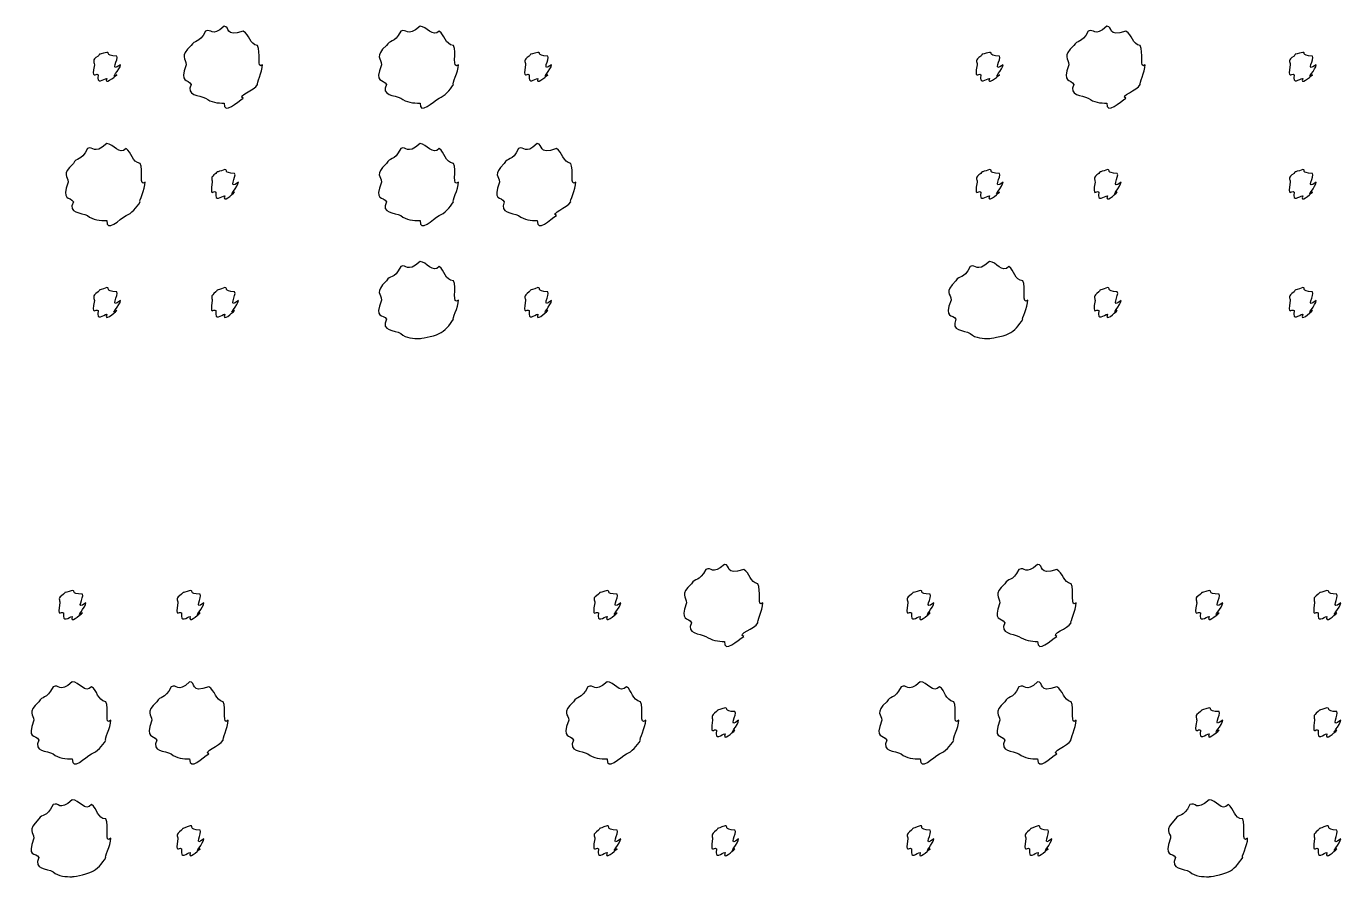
# Model space of a CAD drawing. Header units: millimetres. Extents: x -178 to -32, y 41 to 266.
# Drawn here: x -159.43 to -147.75, y 210.85 to 218.41 of the extents above; entities that cross this region are included whole.
import ezdxf

# ---------------------------------------------------------------- set-up
doc = ezdxf.new("R2010")
doc.units = ezdxf.units.MM
doc.layers.get('0').update_dxf_attribs({"linetype": 'CONTINUOUS'})

msp = doc.modelspace()

# ---------------------------------------------------------------- linework, layer by layer
at = {"color": 0}
for p, q in [((-157.672, 218.408), (-157.672, 218.408)), ((-155.931, 218.408), (-155.931, 218.408)), ((-149.83, 218.408), (-149.83, 218.408)), ((-158.714, 218.176), (-158.714, 218.176)), ((-154.884, 218.176), (-154.884, 218.176)), ((-150.871, 218.176), (-150.871, 218.176)), ((-148.089, 218.176), (-148.089, 218.176)), ((-158.714, 217.366), (-158.714, 217.366)), ((-155.931, 217.366), (-155.931, 217.366)), ((-154.89, 217.366), (-154.89, 217.366)), ((-157.666, 217.135), (-157.666, 217.135)), ((-150.871, 217.135), (-150.871, 217.135)), ((-149.824, 217.135), (-149.824, 217.135)), ((-148.089, 217.135), (-148.089, 217.135)), ((-155.931, 216.319), (-155.931, 216.319)), ((-150.871, 216.319), (-150.871, 216.319)), ((-158.714, 216.087), (-158.714, 216.087)), ((-157.666, 216.087), (-157.666, 216.087)), ((-154.884, 216.087), (-154.884, 216.087)), ((-149.824, 216.087), (-149.824, 216.087)), ((-148.089, 216.087), (-148.089, 216.087)), ((-153.227, 213.628), (-153.227, 213.628)), ((-150.444, 213.628), (-150.444, 213.628)), ((-159.02, 213.396), (-159.02, 213.396)), ((-157.972, 213.396), (-157.972, 213.396)), ((-154.268, 213.396), (-154.268, 213.396)), ((-151.486, 213.396), (-151.486, 213.396)), ((-148.92, 213.396), (-148.92, 213.396)), ((-147.873, 213.396), (-147.873, 213.396)), ((-159.02, 212.586), (-159.02, 212.586)), ((-157.978, 212.586), (-157.978, 212.586)), ((-154.268, 212.586), (-154.268, 212.586)), ((-151.486, 212.586), (-151.486, 212.586)), ((-150.444, 212.586), (-150.444, 212.586)), ((-153.221, 212.354), (-153.221, 212.354)), ((-148.92, 212.354), (-148.92, 212.354)), ((-147.873, 212.354), (-147.873, 212.354)), ((-159.02, 211.539), (-159.02, 211.539)), ((-148.92, 211.539), (-148.92, 211.539)), ((-157.972, 211.307), (-157.972, 211.307)), ((-154.268, 211.307), (-154.268, 211.307)), ((-153.221, 211.307), (-153.221, 211.307)), ((-151.486, 211.307), (-151.486, 211.307)), ((-150.439, 211.307), (-150.439, 211.307)), ((-147.873, 211.307), (-147.873, 211.307))]:
    msp.add_line(p, q, dxfattribs=at)
for points in [[(-157.672, 218.408), (-157.785, 218.306), (-157.782, 218.393), (-157.837, 218.364)], [(-157.501, 218.364), (-157.672, 218.306), (-157.613, 218.408), (-157.672, 218.408)], [(-155.931, 218.408), (-156.054, 218.306), (-156.047, 218.393), (-156.102, 218.364)], [(-155.761, 218.364), (-155.818, 218.306), (-155.872, 218.408), (-155.931, 218.408)], [(-149.83, 218.408), (-149.943, 218.306), (-149.94, 218.393), (-149.995, 218.364)], [(-149.659, 218.364), (-149.83, 218.306), (-149.77, 218.408), (-149.83, 218.408)], [(-157.837, 218.364), (-157.895, 218.248), (-157.934, 218.292), (-157.964, 218.237)], [(-157.374, 218.237), (-157.443, 218.248), (-157.446, 218.333), (-157.501, 218.364)], [(-156.102, 218.364), (-156.164, 218.248), (-156.199, 218.292), (-156.229, 218.237)], [(-155.634, 218.237), (-155.712, 218.248), (-155.708, 218.333), (-155.761, 218.364)], [(-149.995, 218.364), (-150.053, 218.248), (-150.091, 218.292), (-150.122, 218.237)], [(-149.532, 218.237), (-149.601, 218.248), (-149.604, 218.333), (-149.659, 218.364)], [(-158.714, 218.176), (-158.808, 218.152), (-158.769, 218.166), (-158.791, 218.143)], [(-158.625, 218.143), (-158.741, 218.152), (-158.677, 218.176), (-158.714, 218.176)], [(-157.964, 218.237), (-158.072, 218.138), (-158.008, 218.124), (-158.008, 218.066)], [(-157.33, 218.066), (-157.385, 218.019), (-157.344, 218.182), (-157.374, 218.237)], [(-156.229, 218.237), (-156.341, 218.138), (-156.273, 218.124), (-156.273, 218.066)], [(-155.59, 218.066), (-155.65, 218.019), (-155.604, 218.182), (-155.634, 218.237)], [(-154.884, 218.176), (-154.974, 218.152), (-154.939, 218.166), (-154.961, 218.143)], [(-154.796, 218.143), (-154.908, 218.152), (-154.847, 218.176), (-154.884, 218.176)], [(-150.871, 218.176), (-150.965, 218.152), (-150.926, 218.166), (-150.948, 218.143)], [(-150.783, 218.143), (-150.899, 218.152), (-150.834, 218.176), (-150.871, 218.176)], [(-150.122, 218.237), (-150.229, 218.138), (-150.166, 218.124), (-150.166, 218.066)], [(-149.488, 218.066), (-149.543, 218.019), (-149.502, 218.182), (-149.532, 218.237)], [(-148.089, 218.176), (-148.183, 218.152), (-148.144, 218.166), (-148.166, 218.143)], [(-148.001, 218.143), (-148.117, 218.152), (-148.052, 218.176), (-148.089, 218.176)], [(-158.791, 218.143), (-158.852, 218.108), (-158.824, 218.095), (-158.824, 218.066)], [(-158.824, 218.066), (-158.852, 217.924), (-158.813, 218), (-158.791, 217.978)], [(-158.592, 218.066), (-158.697, 217.991), (-158.604, 218.121), (-158.625, 218.143)], [(-158.625, 217.978), (-158.697, 217.924), (-158.592, 218.029), (-158.592, 218.066)], [(-158.008, 218.066), (-158.072, 217.898), (-157.993, 217.945), (-157.964, 217.89)], [(-157.374, 217.89), (-157.385, 217.898), (-157.33, 218.003), (-157.33, 218.066)], [(-156.273, 218.066), (-156.341, 217.898), (-156.258, 217.945), (-156.229, 217.89)], [(-155.634, 217.89), (-155.65, 217.898), (-155.59, 218.003), (-155.59, 218.066)], [(-154.961, 218.143), (-155.018, 218.108), (-154.994, 218.095), (-154.994, 218.066)], [(-154.994, 218.066), (-155.018, 217.924), (-154.983, 218), (-154.961, 217.978)], [(-154.763, 218.066), (-154.863, 217.991), (-154.774, 218.121), (-154.796, 218.143)], [(-154.796, 217.978), (-154.863, 217.924), (-154.763, 218.029), (-154.763, 218.066)], [(-150.948, 218.143), (-151.009, 218.108), (-150.981, 218.095), (-150.981, 218.066)], [(-150.981, 218.066), (-151.009, 217.924), (-150.971, 218), (-150.948, 217.978)], [(-150.75, 218.066), (-150.855, 217.991), (-150.761, 218.121), (-150.783, 218.143)], [(-150.783, 217.978), (-150.855, 217.924), (-150.75, 218.029), (-150.75, 218.066)], [(-150.166, 218.066), (-150.229, 217.898), (-150.151, 217.945), (-150.122, 217.89)], [(-149.532, 217.89), (-149.543, 217.898), (-149.488, 218.003), (-149.488, 218.066)], [(-148.166, 218.143), (-148.227, 218.108), (-148.199, 218.095), (-148.199, 218.066)], [(-148.199, 218.066), (-148.227, 217.924), (-148.188, 218), (-148.166, 217.978)], [(-147.968, 218.066), (-148.072, 217.991), (-147.979, 218.121), (-148.001, 218.143)], [(-148.001, 217.978), (-148.072, 217.924), (-147.968, 218.029), (-147.968, 218.066)], [(-158.791, 217.978), (-158.808, 217.88), (-158.743, 217.945), (-158.714, 217.945)], [(-158.714, 217.945), (-158.741, 217.88), (-158.648, 217.956), (-158.625, 217.978)], [(-154.961, 217.978), (-154.974, 217.88), (-154.913, 217.945), (-154.884, 217.945)], [(-154.884, 217.945), (-154.908, 217.88), (-154.818, 217.956), (-154.796, 217.978)], [(-150.948, 217.978), (-150.965, 217.88), (-150.9, 217.945), (-150.871, 217.945)], [(-150.871, 217.945), (-150.899, 217.88), (-150.805, 217.956), (-150.783, 217.978)], [(-148.166, 217.978), (-148.183, 217.88), (-148.118, 217.945), (-148.089, 217.945)], [(-148.089, 217.945), (-148.117, 217.88), (-148.023, 217.956), (-148.001, 217.978)], [(-157.964, 217.89), (-158.014, 217.792), (-157.892, 217.798), (-157.837, 217.769)], [(-157.501, 217.769), (-157.562, 217.792), (-157.403, 217.837), (-157.374, 217.89)], [(-156.229, 217.89), (-156.282, 217.792), (-156.157, 217.798), (-156.102, 217.769)], [(-155.761, 217.769), (-155.712, 217.792), (-155.667, 217.837), (-155.634, 217.89)], [(-150.122, 217.89), (-150.171, 217.792), (-150.05, 217.798), (-149.995, 217.769)], [(-149.659, 217.769), (-149.719, 217.792), (-149.561, 217.837), (-149.532, 217.89)], [(-157.837, 217.769), (-157.785, 217.733), (-157.727, 217.725), (-157.672, 217.725)], [(-157.672, 217.725), (-157.672, 217.616), (-157.556, 217.738), (-157.501, 217.769)], [(-156.102, 217.769), (-156.054, 217.733), (-155.99, 217.725), (-155.931, 217.725)], [(-155.931, 217.725), (-155.937, 217.616), (-155.816, 217.738), (-155.761, 217.769)], [(-149.995, 217.769), (-149.943, 217.733), (-149.885, 217.725), (-149.83, 217.725)], [(-149.83, 217.725), (-149.83, 217.616), (-149.714, 217.738), (-149.659, 217.769)], [(-158.714, 217.366), (-158.836, 217.259), (-158.829, 217.351), (-158.885, 217.322)], [(-158.543, 217.322), (-158.601, 217.259), (-158.654, 217.366), (-158.714, 217.366)], [(-155.931, 217.366), (-156.054, 217.259), (-156.047, 217.351), (-156.102, 217.322)], [(-155.761, 217.322), (-155.818, 217.259), (-155.872, 217.366), (-155.931, 217.366)], [(-154.89, 217.366), (-155.003, 217.259), (-155, 217.351), (-155.055, 217.322)], [(-154.719, 217.322), (-154.89, 217.259), (-154.83, 217.366), (-154.89, 217.366)], [(-158.885, 217.322), (-158.947, 217.201), (-158.981, 217.248), (-159.011, 217.19)], [(-158.416, 217.19), (-158.495, 217.201), (-158.49, 217.292), (-158.543, 217.322)], [(-156.102, 217.322), (-156.164, 217.201), (-156.199, 217.248), (-156.229, 217.19)], [(-155.634, 217.19), (-155.712, 217.201), (-155.708, 217.292), (-155.761, 217.322)], [(-155.055, 217.322), (-155.113, 217.201), (-155.152, 217.248), (-155.182, 217.19)], [(-154.592, 217.19), (-154.661, 217.201), (-154.664, 217.292), (-154.719, 217.322)], [(-159.011, 217.19), (-159.123, 217.086), (-159.056, 217.08), (-159.056, 217.025)], [(-158.372, 217.025), (-158.433, 216.969), (-158.386, 217.135), (-158.416, 217.19)], [(-157.744, 217.102), (-157.8, 217.06), (-157.777, 217.054), (-157.777, 217.025)], [(-157.666, 217.135), (-157.756, 217.104), (-157.722, 217.124), (-157.744, 217.102)], [(-157.578, 217.102), (-157.69, 217.104), (-157.629, 217.135), (-157.666, 217.135)], [(-157.545, 217.025), (-157.646, 216.943), (-157.556, 217.08), (-157.578, 217.102)], [(-156.229, 217.19), (-156.341, 217.086), (-156.273, 217.08), (-156.273, 217.025)], [(-155.59, 217.025), (-155.65, 216.969), (-155.604, 217.135), (-155.634, 217.19)], [(-155.182, 217.19), (-155.289, 217.086), (-155.226, 217.08), (-155.226, 217.025)], [(-154.548, 217.025), (-154.603, 216.969), (-154.562, 217.135), (-154.592, 217.19)], [(-150.948, 217.102), (-151.009, 217.06), (-150.981, 217.054), (-150.981, 217.025)], [(-150.871, 217.135), (-150.965, 217.104), (-150.926, 217.124), (-150.948, 217.102)], [(-150.783, 217.102), (-150.899, 217.104), (-150.834, 217.135), (-150.871, 217.135)], [(-150.75, 217.025), (-150.855, 216.943), (-150.761, 217.08), (-150.783, 217.102)], [(-149.901, 217.102), (-149.958, 217.06), (-149.934, 217.054), (-149.934, 217.025)], [(-149.824, 217.135), (-149.914, 217.104), (-149.879, 217.124), (-149.901, 217.102)], [(-149.736, 217.102), (-149.847, 217.104), (-149.787, 217.135), (-149.824, 217.135)], [(-149.703, 217.025), (-149.803, 216.943), (-149.714, 217.08), (-149.736, 217.102)], [(-148.166, 217.102), (-148.227, 217.06), (-148.199, 217.054), (-148.199, 217.025)], [(-148.089, 217.135), (-148.183, 217.104), (-148.144, 217.124), (-148.166, 217.102)], [(-148.001, 217.102), (-148.117, 217.104), (-148.052, 217.135), (-148.089, 217.135)], [(-147.968, 217.025), (-148.072, 216.943), (-147.979, 217.08), (-148.001, 217.102)], [(-159.056, 217.025), (-159.123, 216.851), (-159.04, 216.903), (-159.011, 216.848)], [(-158.416, 216.848), (-158.433, 216.851), (-158.372, 216.961), (-158.372, 217.025)], [(-157.777, 217.025), (-157.8, 216.877), (-157.766, 216.958), (-157.744, 216.936)], [(-157.578, 216.936), (-157.646, 216.877), (-157.545, 216.987), (-157.545, 217.025)], [(-156.273, 217.025), (-156.341, 216.851), (-156.258, 216.903), (-156.229, 216.848)], [(-155.634, 216.848), (-155.65, 216.851), (-155.59, 216.961), (-155.59, 217.025)], [(-155.226, 217.025), (-155.289, 216.851), (-155.211, 216.903), (-155.182, 216.848)], [(-154.592, 216.848), (-154.603, 216.851), (-154.548, 216.961), (-154.548, 217.025)], [(-150.981, 217.025), (-151.009, 216.877), (-150.971, 216.958), (-150.948, 216.936)], [(-150.783, 216.936), (-150.855, 216.877), (-150.75, 216.987), (-150.75, 217.025)], [(-149.934, 217.025), (-149.958, 216.877), (-149.923, 216.958), (-149.901, 216.936)], [(-149.736, 216.936), (-149.803, 216.877), (-149.703, 216.987), (-149.703, 217.025)], [(-148.199, 217.025), (-148.227, 216.877), (-148.188, 216.958), (-148.166, 216.936)], [(-148.001, 216.936), (-148.072, 216.877), (-147.968, 216.987), (-147.968, 217.025)], [(-157.744, 216.936), (-157.756, 216.833), (-157.695, 216.903), (-157.666, 216.903)], [(-157.666, 216.903), (-157.69, 216.833), (-157.6, 216.914), (-157.578, 216.936)], [(-150.948, 216.936), (-150.965, 216.833), (-150.9, 216.903), (-150.871, 216.903)], [(-150.871, 216.903), (-150.899, 216.833), (-150.805, 216.914), (-150.783, 216.936)], [(-149.901, 216.936), (-149.914, 216.833), (-149.853, 216.903), (-149.824, 216.903)], [(-149.824, 216.903), (-149.847, 216.833), (-149.758, 216.914), (-149.736, 216.936)], [(-148.166, 216.936), (-148.183, 216.833), (-148.118, 216.903), (-148.089, 216.903)], [(-148.089, 216.903), (-148.117, 216.833), (-148.023, 216.914), (-148.001, 216.936)], [(-159.011, 216.848), (-159.064, 216.745), (-158.94, 216.756), (-158.885, 216.727)], [(-158.543, 216.727), (-158.495, 216.745), (-158.449, 216.796), (-158.416, 216.848)], [(-156.229, 216.848), (-156.282, 216.745), (-156.157, 216.756), (-156.102, 216.727)], [(-155.761, 216.727), (-155.712, 216.745), (-155.667, 216.796), (-155.634, 216.848)], [(-155.182, 216.848), (-155.231, 216.745), (-155.11, 216.756), (-155.055, 216.727)], [(-154.719, 216.727), (-154.779, 216.745), (-154.621, 216.796), (-154.592, 216.848)], [(-158.885, 216.727), (-158.836, 216.686), (-158.772, 216.683), (-158.714, 216.683)], [(-158.714, 216.683), (-158.719, 216.569), (-158.598, 216.697), (-158.543, 216.727)], [(-156.102, 216.727), (-156.054, 216.686), (-155.99, 216.683), (-155.931, 216.683)], [(-155.931, 216.683), (-155.937, 216.569), (-155.816, 216.697), (-155.761, 216.727)], [(-155.055, 216.727), (-155.003, 216.686), (-154.945, 216.683), (-154.89, 216.683)], [(-154.89, 216.683), (-154.89, 216.569), (-154.774, 216.697), (-154.719, 216.727)], [(-155.931, 216.319), (-156.054, 216.209), (-156.047, 216.304), (-156.102, 216.275)], [(-155.761, 216.275), (-155.818, 216.209), (-155.872, 216.319), (-155.931, 216.319)], [(-150.871, 216.319), (-150.994, 216.209), (-150.987, 216.304), (-151.042, 216.275)], [(-150.7, 216.275), (-150.758, 216.209), (-150.812, 216.319), (-150.871, 216.319)], [(-156.102, 216.275), (-156.164, 216.149), (-156.199, 216.203), (-156.229, 216.148)], [(-155.634, 216.148), (-155.712, 216.149), (-155.708, 216.245), (-155.761, 216.275)], [(-151.042, 216.275), (-151.104, 216.149), (-151.139, 216.203), (-151.169, 216.148)], [(-150.574, 216.148), (-150.652, 216.149), (-150.648, 216.245), (-150.7, 216.275)], [(-158.791, 216.049), (-158.852, 216.006), (-158.824, 216.001), (-158.824, 215.972)], [(-158.714, 216.087), (-158.808, 216.055), (-158.769, 216.074), (-158.791, 216.049)], [(-158.625, 216.049), (-158.741, 216.055), (-158.677, 216.087), (-158.714, 216.087)], [(-158.592, 215.972), (-158.697, 215.889), (-158.604, 216.027), (-158.625, 216.049)], [(-157.744, 216.049), (-157.8, 216.006), (-157.777, 216.001), (-157.777, 215.972)], [(-157.666, 216.087), (-157.756, 216.055), (-157.722, 216.074), (-157.744, 216.049)], [(-157.578, 216.049), (-157.69, 216.055), (-157.629, 216.087), (-157.666, 216.087)], [(-157.545, 215.972), (-157.646, 215.889), (-157.556, 216.027), (-157.578, 216.049)], [(-156.229, 216.148), (-156.341, 216.039), (-156.273, 216.035), (-156.273, 215.977)], [(-155.59, 215.977), (-155.65, 215.922), (-155.604, 216.093), (-155.634, 216.148)], [(-154.961, 216.049), (-155.018, 216.006), (-154.994, 216.001), (-154.994, 215.972)], [(-154.884, 216.087), (-154.974, 216.055), (-154.939, 216.074), (-154.961, 216.049)], [(-154.796, 216.049), (-154.908, 216.055), (-154.847, 216.087), (-154.884, 216.087)], [(-154.763, 215.972), (-154.863, 215.889), (-154.774, 216.027), (-154.796, 216.049)], [(-151.169, 216.148), (-151.281, 216.039), (-151.213, 216.035), (-151.213, 215.977)], [(-150.53, 215.977), (-150.59, 215.922), (-150.543, 216.093), (-150.574, 216.148)], [(-149.901, 216.049), (-149.958, 216.006), (-149.934, 216.001), (-149.934, 215.972)], [(-149.824, 216.087), (-149.914, 216.055), (-149.879, 216.074), (-149.901, 216.049)], [(-149.736, 216.049), (-149.847, 216.055), (-149.787, 216.087), (-149.824, 216.087)], [(-149.703, 215.972), (-149.803, 215.889), (-149.714, 216.027), (-149.736, 216.049)], [(-148.166, 216.049), (-148.227, 216.006), (-148.199, 216.001), (-148.199, 215.972)], [(-148.089, 216.087), (-148.183, 216.055), (-148.144, 216.074), (-148.166, 216.049)], [(-148.001, 216.049), (-148.117, 216.055), (-148.052, 216.087), (-148.089, 216.087)], [(-147.968, 215.972), (-148.072, 215.889), (-147.979, 216.027), (-148.001, 216.049)], [(-158.824, 215.972), (-158.852, 215.826), (-158.813, 215.908), (-158.791, 215.883)], [(-158.625, 215.883), (-158.697, 215.826), (-158.592, 215.938), (-158.592, 215.972)], [(-157.777, 215.972), (-157.8, 215.826), (-157.766, 215.908), (-157.744, 215.883)], [(-157.578, 215.883), (-157.646, 215.826), (-157.545, 215.938), (-157.545, 215.972)], [(-156.273, 215.977), (-156.341, 215.801), (-156.258, 215.857), (-156.229, 215.806)], [(-155.634, 215.806), (-155.65, 215.801), (-155.59, 215.914), (-155.59, 215.977)], [(-154.994, 215.972), (-155.018, 215.826), (-154.983, 215.908), (-154.961, 215.883)], [(-154.796, 215.883), (-154.863, 215.826), (-154.763, 215.938), (-154.763, 215.972)], [(-151.213, 215.977), (-151.281, 215.801), (-151.198, 215.857), (-151.169, 215.806)], [(-150.574, 215.806), (-150.59, 215.801), (-150.53, 215.914), (-150.53, 215.977)], [(-149.934, 215.972), (-149.958, 215.826), (-149.923, 215.908), (-149.901, 215.883)], [(-149.736, 215.883), (-149.803, 215.826), (-149.703, 215.938), (-149.703, 215.972)], [(-148.199, 215.972), (-148.227, 215.826), (-148.188, 215.908), (-148.166, 215.883)], [(-148.001, 215.883), (-148.072, 215.826), (-147.968, 215.938), (-147.968, 215.972)], [(-158.791, 215.883), (-158.808, 215.779), (-158.743, 215.85), (-158.714, 215.85)], [(-158.714, 215.85), (-158.741, 215.779), (-158.648, 215.862), (-158.625, 215.883)], [(-157.744, 215.883), (-157.756, 215.779), (-157.695, 215.85), (-157.666, 215.85)], [(-157.666, 215.85), (-157.69, 215.779), (-157.6, 215.862), (-157.578, 215.883)], [(-154.961, 215.883), (-154.974, 215.779), (-154.913, 215.85), (-154.884, 215.85)], [(-154.884, 215.85), (-154.908, 215.779), (-154.818, 215.862), (-154.796, 215.883)], [(-149.901, 215.883), (-149.914, 215.779), (-149.853, 215.85), (-149.824, 215.85)], [(-149.824, 215.85), (-149.847, 215.779), (-149.758, 215.862), (-149.736, 215.883)], [(-148.166, 215.883), (-148.183, 215.779), (-148.118, 215.85), (-148.089, 215.85)], [(-148.089, 215.85), (-148.117, 215.779), (-148.023, 215.862), (-148.001, 215.883)], [(-156.229, 215.806), (-156.282, 215.698), (-156.157, 215.713), (-156.102, 215.68)], [(-155.761, 215.68), (-155.712, 215.698), (-155.667, 215.754), (-155.634, 215.806)], [(-151.169, 215.806), (-151.221, 215.698), (-151.097, 215.713), (-151.042, 215.68)], [(-150.7, 215.68), (-150.652, 215.698), (-150.607, 215.754), (-150.574, 215.806)], [(-156.102, 215.68), (-156.054, 215.635), (-155.99, 215.635), (-155.931, 215.635)], [(-155.931, 215.635), (-155.937, 215.635), (-155.816, 215.649), (-155.761, 215.68)], [(-151.042, 215.68), (-150.994, 215.635), (-150.929, 215.635), (-150.871, 215.635)], [(-150.871, 215.635), (-150.877, 215.635), (-150.756, 215.649), (-150.7, 215.68)], [(-153.227, 213.628), (-153.339, 213.526), (-153.337, 213.613), (-153.392, 213.584)], [(-153.055, 213.584), (-153.227, 213.526), (-153.167, 213.628), (-153.227, 213.628)], [(-150.444, 213.628), (-150.557, 213.526), (-150.554, 213.613), (-150.61, 213.584)], [(-150.273, 213.584), (-150.444, 213.526), (-150.385, 213.628), (-150.444, 213.628)], [(-153.392, 213.584), (-153.45, 213.468), (-153.488, 213.512), (-153.519, 213.457)], [(-152.929, 213.457), (-152.998, 213.468), (-153, 213.553), (-153.055, 213.584)], [(-150.61, 213.584), (-150.668, 213.468), (-150.706, 213.512), (-150.736, 213.457)], [(-150.146, 213.457), (-150.215, 213.468), (-150.218, 213.553), (-150.273, 213.584)], [(-159.097, 213.363), (-159.157, 213.327), (-159.13, 213.315), (-159.13, 213.286)], [(-159.02, 213.396), (-159.113, 213.371), (-159.075, 213.385), (-159.097, 213.363)], [(-158.931, 213.363), (-159.047, 213.371), (-158.982, 213.396), (-159.02, 213.396)], [(-158.899, 213.286), (-159.003, 213.21), (-158.909, 213.341), (-158.931, 213.363)], [(-158.049, 213.363), (-158.106, 213.327), (-158.083, 213.315), (-158.083, 213.286)], [(-157.972, 213.396), (-158.062, 213.371), (-158.028, 213.385), (-158.049, 213.363)], [(-157.884, 213.363), (-157.996, 213.371), (-157.935, 213.396), (-157.972, 213.396)], [(-157.851, 213.286), (-157.952, 213.21), (-157.862, 213.341), (-157.884, 213.363)], [(-154.345, 213.363), (-154.406, 213.327), (-154.378, 213.315), (-154.378, 213.286)], [(-154.268, 213.396), (-154.362, 213.371), (-154.323, 213.385), (-154.345, 213.363)], [(-154.18, 213.363), (-154.296, 213.371), (-154.231, 213.396), (-154.268, 213.396)], [(-154.147, 213.286), (-154.252, 213.21), (-154.158, 213.341), (-154.18, 213.363)], [(-153.519, 213.457), (-153.626, 213.358), (-153.563, 213.344), (-153.563, 213.286)], [(-152.885, 213.286), (-152.94, 213.239), (-152.898, 213.402), (-152.929, 213.457)], [(-151.563, 213.363), (-151.624, 213.327), (-151.596, 213.315), (-151.596, 213.286)], [(-151.486, 213.396), (-151.58, 213.371), (-151.541, 213.385), (-151.563, 213.363)], [(-151.398, 213.363), (-151.513, 213.371), (-151.449, 213.396), (-151.486, 213.396)], [(-151.365, 213.286), (-151.469, 213.21), (-151.376, 213.341), (-151.398, 213.363)], [(-150.736, 213.457), (-150.844, 213.358), (-150.78, 213.344), (-150.78, 213.286)], [(-150.102, 213.286), (-150.157, 213.239), (-150.116, 213.402), (-150.146, 213.457)], [(-148.997, 213.363), (-149.058, 213.327), (-149.03, 213.315), (-149.03, 213.286)], [(-148.92, 213.396), (-149.014, 213.371), (-148.975, 213.385), (-148.997, 213.363)], [(-148.832, 213.363), (-148.948, 213.371), (-148.883, 213.396), (-148.92, 213.396)], [(-148.799, 213.286), (-148.904, 213.21), (-148.81, 213.341), (-148.832, 213.363)], [(-147.95, 213.363), (-148.007, 213.327), (-147.983, 213.315), (-147.983, 213.286)], [(-147.873, 213.396), (-147.962, 213.371), (-147.928, 213.385), (-147.95, 213.363)], [(-147.785, 213.363), (-147.896, 213.371), (-147.835, 213.396), (-147.873, 213.396)], [(-147.751, 213.286), (-147.852, 213.21), (-147.762, 213.341), (-147.785, 213.363)], [(-159.13, 213.286), (-159.157, 213.144), (-159.119, 213.22), (-159.097, 213.198)], [(-158.931, 213.198), (-159.003, 213.144), (-158.899, 213.249), (-158.899, 213.286)], [(-158.083, 213.286), (-158.106, 213.144), (-158.072, 213.22), (-158.049, 213.198)], [(-157.884, 213.198), (-157.952, 213.144), (-157.851, 213.249), (-157.851, 213.286)], [(-154.378, 213.286), (-154.406, 213.144), (-154.367, 213.22), (-154.345, 213.198)], [(-154.18, 213.198), (-154.252, 213.144), (-154.147, 213.249), (-154.147, 213.286)], [(-153.563, 213.286), (-153.626, 213.118), (-153.548, 213.165), (-153.519, 213.11)], [(-152.929, 213.11), (-152.94, 213.118), (-152.885, 213.222), (-152.885, 213.286)], [(-151.596, 213.286), (-151.624, 213.144), (-151.585, 213.22), (-151.563, 213.198)], [(-151.398, 213.198), (-151.469, 213.144), (-151.365, 213.249), (-151.365, 213.286)], [(-150.78, 213.286), (-150.844, 213.118), (-150.765, 213.165), (-150.736, 213.11)], [(-150.146, 213.11), (-150.157, 213.118), (-150.102, 213.222), (-150.102, 213.286)], [(-149.03, 213.286), (-149.058, 213.144), (-149.019, 213.22), (-148.997, 213.198)], [(-148.832, 213.198), (-148.904, 213.144), (-148.799, 213.249), (-148.799, 213.286)], [(-147.983, 213.286), (-148.007, 213.144), (-147.972, 213.22), (-147.95, 213.198)], [(-147.785, 213.198), (-147.852, 213.144), (-147.751, 213.249), (-147.751, 213.286)], [(-159.097, 213.198), (-159.113, 213.1), (-159.048, 213.165), (-159.02, 213.165)], [(-159.02, 213.165), (-159.047, 213.1), (-158.954, 213.175), (-158.931, 213.198)], [(-158.049, 213.198), (-158.062, 213.1), (-158.001, 213.165), (-157.972, 213.165)], [(-157.972, 213.165), (-157.996, 213.1), (-157.906, 213.175), (-157.884, 213.198)], [(-154.345, 213.198), (-154.362, 213.1), (-154.297, 213.165), (-154.268, 213.165)], [(-154.268, 213.165), (-154.296, 213.1), (-154.202, 213.175), (-154.18, 213.198)], [(-151.563, 213.198), (-151.58, 213.1), (-151.515, 213.165), (-151.486, 213.165)], [(-151.486, 213.165), (-151.513, 213.1), (-151.42, 213.175), (-151.398, 213.198)], [(-148.997, 213.198), (-149.014, 213.1), (-148.949, 213.165), (-148.92, 213.165)], [(-148.92, 213.165), (-148.948, 213.1), (-148.854, 213.175), (-148.832, 213.198)], [(-147.95, 213.198), (-147.962, 213.1), (-147.902, 213.165), (-147.873, 213.165)], [(-147.873, 213.165), (-147.896, 213.1), (-147.806, 213.175), (-147.785, 213.198)], [(-153.519, 213.11), (-153.568, 213.012), (-153.447, 213.017), (-153.392, 212.988)], [(-153.055, 212.988), (-153.116, 213.012), (-152.958, 213.057), (-152.929, 213.11)], [(-150.736, 213.11), (-150.786, 213.012), (-150.665, 213.017), (-150.61, 212.988)], [(-150.273, 212.988), (-150.334, 213.012), (-150.175, 213.057), (-150.146, 213.11)], [(-153.392, 212.988), (-153.339, 212.953), (-153.282, 212.944), (-153.227, 212.944)], [(-153.227, 212.944), (-153.227, 212.835), (-153.11, 212.958), (-153.055, 212.988)], [(-150.61, 212.988), (-150.557, 212.953), (-150.499, 212.944), (-150.444, 212.944)], [(-150.444, 212.944), (-150.444, 212.835), (-150.328, 212.958), (-150.273, 212.988)], [(-159.191, 212.542), (-159.253, 212.421), (-159.287, 212.467), (-159.317, 212.409)], [(-159.02, 212.586), (-159.142, 212.478), (-159.136, 212.571), (-159.191, 212.542)], [(-158.849, 212.542), (-158.907, 212.478), (-158.96, 212.586), (-159.02, 212.586)], [(-158.722, 212.409), (-158.8, 212.421), (-158.797, 212.512), (-158.849, 212.542)], [(-158.143, 212.542), (-158.201, 212.421), (-158.24, 212.467), (-158.27, 212.409)], [(-157.978, 212.586), (-158.091, 212.478), (-158.088, 212.571), (-158.143, 212.542)], [(-157.807, 212.542), (-157.978, 212.478), (-157.919, 212.586), (-157.978, 212.586)], [(-157.68, 212.409), (-157.749, 212.421), (-157.752, 212.512), (-157.807, 212.542)], [(-154.439, 212.542), (-154.501, 212.421), (-154.535, 212.467), (-154.566, 212.409)], [(-154.268, 212.586), (-154.391, 212.478), (-154.384, 212.571), (-154.439, 212.542)], [(-154.097, 212.542), (-154.155, 212.478), (-154.209, 212.586), (-154.268, 212.586)], [(-153.971, 212.409), (-154.049, 212.421), (-154.045, 212.512), (-154.097, 212.542)], [(-151.657, 212.542), (-151.719, 212.421), (-151.753, 212.467), (-151.784, 212.409)], [(-151.486, 212.586), (-151.609, 212.478), (-151.602, 212.571), (-151.657, 212.542)], [(-151.315, 212.542), (-151.373, 212.478), (-151.427, 212.586), (-151.486, 212.586)], [(-151.188, 212.409), (-151.267, 212.421), (-151.263, 212.512), (-151.315, 212.542)], [(-150.61, 212.542), (-150.668, 212.421), (-150.706, 212.467), (-150.736, 212.409)], [(-150.444, 212.586), (-150.557, 212.478), (-150.554, 212.571), (-150.61, 212.542)], [(-150.273, 212.542), (-150.444, 212.478), (-150.385, 212.586), (-150.444, 212.586)], [(-150.146, 212.409), (-150.215, 212.421), (-150.218, 212.512), (-150.273, 212.542)], [(-159.317, 212.409), (-159.429, 212.306), (-159.361, 212.299), (-159.361, 212.244)], [(-158.678, 212.244), (-158.739, 212.189), (-158.692, 212.354), (-158.722, 212.409)], [(-158.27, 212.409), (-158.377, 212.306), (-158.314, 212.299), (-158.314, 212.244)], [(-157.636, 212.244), (-157.691, 212.189), (-157.65, 212.354), (-157.68, 212.409)], [(-154.566, 212.409), (-154.678, 212.306), (-154.61, 212.299), (-154.61, 212.244)], [(-153.926, 212.244), (-153.987, 212.189), (-153.94, 212.354), (-153.971, 212.409)], [(-153.298, 212.321), (-153.355, 212.28), (-153.331, 212.273), (-153.331, 212.244)], [(-153.221, 212.354), (-153.311, 212.324), (-153.276, 212.343), (-153.298, 212.321)], [(-153.133, 212.321), (-153.244, 212.324), (-153.184, 212.354), (-153.221, 212.354)], [(-153.1, 212.244), (-153.2, 212.163), (-153.11, 212.299), (-153.133, 212.321)], [(-151.784, 212.409), (-151.895, 212.306), (-151.828, 212.299), (-151.828, 212.244)], [(-151.144, 212.244), (-151.205, 212.189), (-151.158, 212.354), (-151.188, 212.409)], [(-150.736, 212.409), (-150.844, 212.306), (-150.78, 212.299), (-150.78, 212.244)], [(-150.102, 212.244), (-150.157, 212.189), (-150.116, 212.354), (-150.146, 212.409)], [(-148.997, 212.321), (-149.058, 212.28), (-149.03, 212.273), (-149.03, 212.244)], [(-148.92, 212.354), (-149.014, 212.324), (-148.975, 212.343), (-148.997, 212.321)], [(-148.832, 212.321), (-148.948, 212.324), (-148.883, 212.354), (-148.92, 212.354)], [(-148.799, 212.244), (-148.904, 212.163), (-148.81, 212.299), (-148.832, 212.321)], [(-147.95, 212.321), (-148.007, 212.28), (-147.983, 212.273), (-147.983, 212.244)], [(-147.873, 212.354), (-147.962, 212.324), (-147.928, 212.343), (-147.95, 212.321)], [(-147.785, 212.321), (-147.896, 212.324), (-147.835, 212.354), (-147.873, 212.354)], [(-147.751, 212.244), (-147.852, 212.163), (-147.762, 212.299), (-147.785, 212.321)], [(-159.361, 212.244), (-159.429, 212.071), (-159.346, 212.123), (-159.317, 212.068)], [(-158.722, 212.068), (-158.739, 212.071), (-158.678, 212.181), (-158.678, 212.244)], [(-158.314, 212.244), (-158.377, 212.071), (-158.299, 212.123), (-158.27, 212.068)], [(-157.68, 212.068), (-157.691, 212.071), (-157.636, 212.181), (-157.636, 212.244)], [(-154.61, 212.244), (-154.678, 212.071), (-154.595, 212.123), (-154.566, 212.068)], [(-153.971, 212.068), (-153.987, 212.071), (-153.926, 212.181), (-153.926, 212.244)], [(-153.331, 212.244), (-153.355, 212.097), (-153.32, 212.178), (-153.298, 212.156)], [(-153.133, 212.156), (-153.2, 212.097), (-153.1, 212.207), (-153.1, 212.244)], [(-151.828, 212.244), (-151.895, 212.071), (-151.813, 212.123), (-151.784, 212.068)], [(-151.188, 212.068), (-151.205, 212.071), (-151.144, 212.181), (-151.144, 212.244)], [(-150.78, 212.244), (-150.844, 212.071), (-150.765, 212.123), (-150.736, 212.068)], [(-150.146, 212.068), (-150.157, 212.071), (-150.102, 212.181), (-150.102, 212.244)], [(-149.03, 212.244), (-149.058, 212.097), (-149.019, 212.178), (-148.997, 212.156)], [(-148.832, 212.156), (-148.904, 212.097), (-148.799, 212.207), (-148.799, 212.244)], [(-147.983, 212.244), (-148.007, 212.097), (-147.972, 212.178), (-147.95, 212.156)], [(-147.785, 212.156), (-147.852, 212.097), (-147.751, 212.207), (-147.751, 212.244)], [(-153.298, 212.156), (-153.311, 212.053), (-153.25, 212.123), (-153.221, 212.123)], [(-153.221, 212.123), (-153.244, 212.053), (-153.155, 212.134), (-153.133, 212.156)], [(-148.997, 212.156), (-149.014, 212.053), (-148.949, 212.123), (-148.92, 212.123)], [(-148.92, 212.123), (-148.948, 212.053), (-148.854, 212.134), (-148.832, 212.156)], [(-147.95, 212.156), (-147.962, 212.053), (-147.902, 212.123), (-147.873, 212.123)], [(-147.873, 212.123), (-147.896, 212.053), (-147.806, 212.134), (-147.785, 212.156)], [(-159.317, 212.068), (-159.37, 211.964), (-159.246, 211.975), (-159.191, 211.946)], [(-158.849, 211.946), (-158.8, 211.964), (-158.755, 212.015), (-158.722, 212.068)], [(-158.27, 212.068), (-158.32, 211.964), (-158.198, 211.975), (-158.143, 211.946)], [(-157.807, 211.946), (-157.868, 211.964), (-157.709, 212.015), (-157.68, 212.068)], [(-154.566, 212.068), (-154.618, 211.964), (-154.494, 211.975), (-154.439, 211.946)], [(-154.097, 211.946), (-154.049, 211.964), (-154.004, 212.015), (-153.971, 212.068)], [(-151.784, 212.068), (-151.836, 211.964), (-151.712, 211.975), (-151.657, 211.946)], [(-151.315, 211.946), (-151.267, 211.964), (-151.221, 212.015), (-151.188, 212.068)], [(-150.736, 212.068), (-150.786, 211.964), (-150.665, 211.975), (-150.61, 211.946)], [(-150.273, 211.946), (-150.334, 211.964), (-150.175, 212.015), (-150.146, 212.068)], [(-159.191, 211.946), (-159.142, 211.905), (-159.077, 211.902), (-159.02, 211.902)], [(-159.02, 211.902), (-159.025, 211.788), (-158.904, 211.916), (-158.849, 211.946)], [(-158.143, 211.946), (-158.091, 211.905), (-158.033, 211.902), (-157.978, 211.902)], [(-157.978, 211.902), (-157.978, 211.788), (-157.862, 211.916), (-157.807, 211.946)], [(-154.439, 211.946), (-154.391, 211.905), (-154.326, 211.902), (-154.268, 211.902)], [(-154.268, 211.902), (-154.274, 211.788), (-154.153, 211.916), (-154.097, 211.946)], [(-151.657, 211.946), (-151.609, 211.905), (-151.544, 211.902), (-151.486, 211.902)], [(-151.486, 211.902), (-151.492, 211.788), (-151.37, 211.916), (-151.315, 211.946)], [(-150.61, 211.946), (-150.557, 211.905), (-150.499, 211.902), (-150.444, 211.902)], [(-150.444, 211.902), (-150.444, 211.788), (-150.328, 211.916), (-150.273, 211.946)], [(-159.191, 211.495), (-159.253, 211.369), (-159.287, 211.423), (-159.317, 211.368)], [(-159.02, 211.539), (-159.142, 211.428), (-159.136, 211.523), (-159.191, 211.495)], [(-158.849, 211.495), (-158.907, 211.428), (-158.96, 211.539), (-159.02, 211.539)], [(-158.722, 211.368), (-158.8, 211.369), (-158.797, 211.464), (-158.849, 211.495)], [(-149.091, 211.495), (-149.153, 211.369), (-149.187, 211.423), (-149.218, 211.368)], [(-148.92, 211.539), (-149.043, 211.428), (-149.036, 211.523), (-149.091, 211.495)], [(-148.749, 211.495), (-148.807, 211.428), (-148.861, 211.539), (-148.92, 211.539)], [(-148.622, 211.368), (-148.701, 211.369), (-148.697, 211.464), (-148.749, 211.495)], [(-159.317, 211.368), (-159.429, 211.259), (-159.361, 211.255), (-159.361, 211.197)], [(-158.678, 211.197), (-158.739, 211.142), (-158.692, 211.312), (-158.722, 211.368)], [(-158.049, 211.268), (-158.106, 211.226), (-158.083, 211.22), (-158.083, 211.191)], [(-157.972, 211.307), (-158.062, 211.274), (-158.028, 211.293), (-158.049, 211.268)], [(-157.884, 211.268), (-157.996, 211.274), (-157.935, 211.307), (-157.972, 211.307)], [(-157.851, 211.191), (-157.952, 211.109), (-157.862, 211.247), (-157.884, 211.268)], [(-154.345, 211.268), (-154.406, 211.226), (-154.378, 211.22), (-154.378, 211.191)], [(-154.268, 211.307), (-154.362, 211.274), (-154.323, 211.293), (-154.345, 211.268)], [(-154.18, 211.268), (-154.296, 211.274), (-154.231, 211.307), (-154.268, 211.307)], [(-154.147, 211.191), (-154.252, 211.109), (-154.158, 211.247), (-154.18, 211.268)], [(-153.298, 211.268), (-153.355, 211.226), (-153.331, 211.22), (-153.331, 211.191)], [(-153.221, 211.307), (-153.311, 211.274), (-153.276, 211.293), (-153.298, 211.268)], [(-153.133, 211.268), (-153.244, 211.274), (-153.184, 211.307), (-153.221, 211.307)], [(-153.1, 211.191), (-153.2, 211.109), (-153.11, 211.247), (-153.133, 211.268)], [(-151.563, 211.268), (-151.624, 211.226), (-151.596, 211.22), (-151.596, 211.191)], [(-151.486, 211.307), (-151.58, 211.274), (-151.541, 211.293), (-151.563, 211.268)], [(-151.398, 211.268), (-151.513, 211.274), (-151.449, 211.307), (-151.486, 211.307)], [(-151.365, 211.191), (-151.469, 211.109), (-151.376, 211.247), (-151.398, 211.268)], [(-150.516, 211.268), (-150.572, 211.226), (-150.549, 211.22), (-150.549, 211.191)], [(-150.439, 211.307), (-150.528, 211.274), (-150.494, 211.293), (-150.516, 211.268)], [(-150.35, 211.268), (-150.462, 211.274), (-150.402, 211.307), (-150.439, 211.307)], [(-150.317, 211.191), (-150.418, 211.109), (-150.328, 211.247), (-150.35, 211.268)], [(-149.218, 211.368), (-149.329, 211.259), (-149.262, 211.255), (-149.262, 211.197)], [(-148.578, 211.197), (-148.639, 211.142), (-148.592, 211.312), (-148.622, 211.368)], [(-147.95, 211.268), (-148.007, 211.226), (-147.983, 211.22), (-147.983, 211.191)], [(-147.873, 211.307), (-147.962, 211.274), (-147.928, 211.293), (-147.95, 211.268)], [(-147.785, 211.268), (-147.896, 211.274), (-147.835, 211.307), (-147.873, 211.307)], [(-147.751, 211.191), (-147.852, 211.109), (-147.762, 211.247), (-147.785, 211.268)], [(-159.361, 211.197), (-159.429, 211.02), (-159.346, 211.077), (-159.317, 211.026)], [(-158.722, 211.026), (-158.739, 211.02), (-158.678, 211.133), (-158.678, 211.197)], [(-158.083, 211.191), (-158.106, 211.045), (-158.072, 211.128), (-158.049, 211.103)], [(-157.884, 211.103), (-157.952, 211.045), (-157.851, 211.158), (-157.851, 211.191)], [(-154.378, 211.191), (-154.406, 211.045), (-154.367, 211.128), (-154.345, 211.103)], [(-154.18, 211.103), (-154.252, 211.045), (-154.147, 211.158), (-154.147, 211.191)], [(-153.331, 211.191), (-153.355, 211.045), (-153.32, 211.128), (-153.298, 211.103)], [(-153.133, 211.103), (-153.2, 211.045), (-153.1, 211.158), (-153.1, 211.191)], [(-151.596, 211.191), (-151.624, 211.045), (-151.585, 211.128), (-151.563, 211.103)], [(-151.398, 211.103), (-151.469, 211.045), (-151.365, 211.158), (-151.365, 211.191)], [(-150.549, 211.191), (-150.572, 211.045), (-150.538, 211.128), (-150.516, 211.103)], [(-150.35, 211.103), (-150.418, 211.045), (-150.317, 211.158), (-150.317, 211.191)], [(-149.262, 211.197), (-149.329, 211.02), (-149.247, 211.077), (-149.218, 211.026)], [(-148.622, 211.026), (-148.639, 211.02), (-148.578, 211.133), (-148.578, 211.197)], [(-147.983, 211.191), (-148.007, 211.045), (-147.972, 211.128), (-147.95, 211.103)], [(-147.785, 211.103), (-147.852, 211.045), (-147.751, 211.158), (-147.751, 211.191)], [(-159.317, 211.026), (-159.37, 210.917), (-159.246, 210.932), (-159.191, 210.899)], [(-158.849, 210.899), (-158.8, 210.917), (-158.755, 210.973), (-158.722, 211.026)], [(-158.049, 211.103), (-158.062, 210.998), (-158.001, 211.07), (-157.972, 211.07)], [(-157.972, 211.07), (-157.996, 210.998), (-157.906, 211.081), (-157.884, 211.103)], [(-154.345, 211.103), (-154.362, 210.998), (-154.297, 211.07), (-154.268, 211.07)], [(-154.268, 211.07), (-154.296, 210.998), (-154.202, 211.081), (-154.18, 211.103)], [(-153.298, 211.103), (-153.311, 210.998), (-153.25, 211.07), (-153.221, 211.07)], [(-153.221, 211.07), (-153.244, 210.998), (-153.155, 211.081), (-153.133, 211.103)], [(-151.563, 211.103), (-151.58, 210.998), (-151.515, 211.07), (-151.486, 211.07)], [(-151.486, 211.07), (-151.513, 210.998), (-151.42, 211.081), (-151.398, 211.103)], [(-150.516, 211.103), (-150.528, 210.998), (-150.467, 211.07), (-150.439, 211.07)], [(-150.439, 211.07), (-150.462, 210.998), (-150.373, 211.081), (-150.35, 211.103)], [(-149.218, 211.026), (-149.27, 210.917), (-149.146, 210.932), (-149.091, 210.899)], [(-148.749, 210.899), (-148.701, 210.917), (-148.655, 210.973), (-148.622, 211.026)], [(-147.95, 211.103), (-147.962, 210.998), (-147.902, 211.07), (-147.873, 211.07)], [(-147.873, 211.07), (-147.896, 210.998), (-147.806, 211.081), (-147.785, 211.103)], [(-159.191, 210.899), (-159.142, 210.855), (-159.077, 210.855), (-159.02, 210.855)], [(-159.02, 210.855), (-159.025, 210.855), (-158.904, 210.869), (-158.849, 210.899)], [(-149.091, 210.899), (-149.043, 210.855), (-148.978, 210.855), (-148.92, 210.855)], [(-148.92, 210.855), (-148.925, 210.855), (-148.804, 210.869), (-148.749, 210.899)]]:
    msp.add_open_spline(points, degree=3, dxfattribs=at)

doc.saveas('drawing.dxf')
